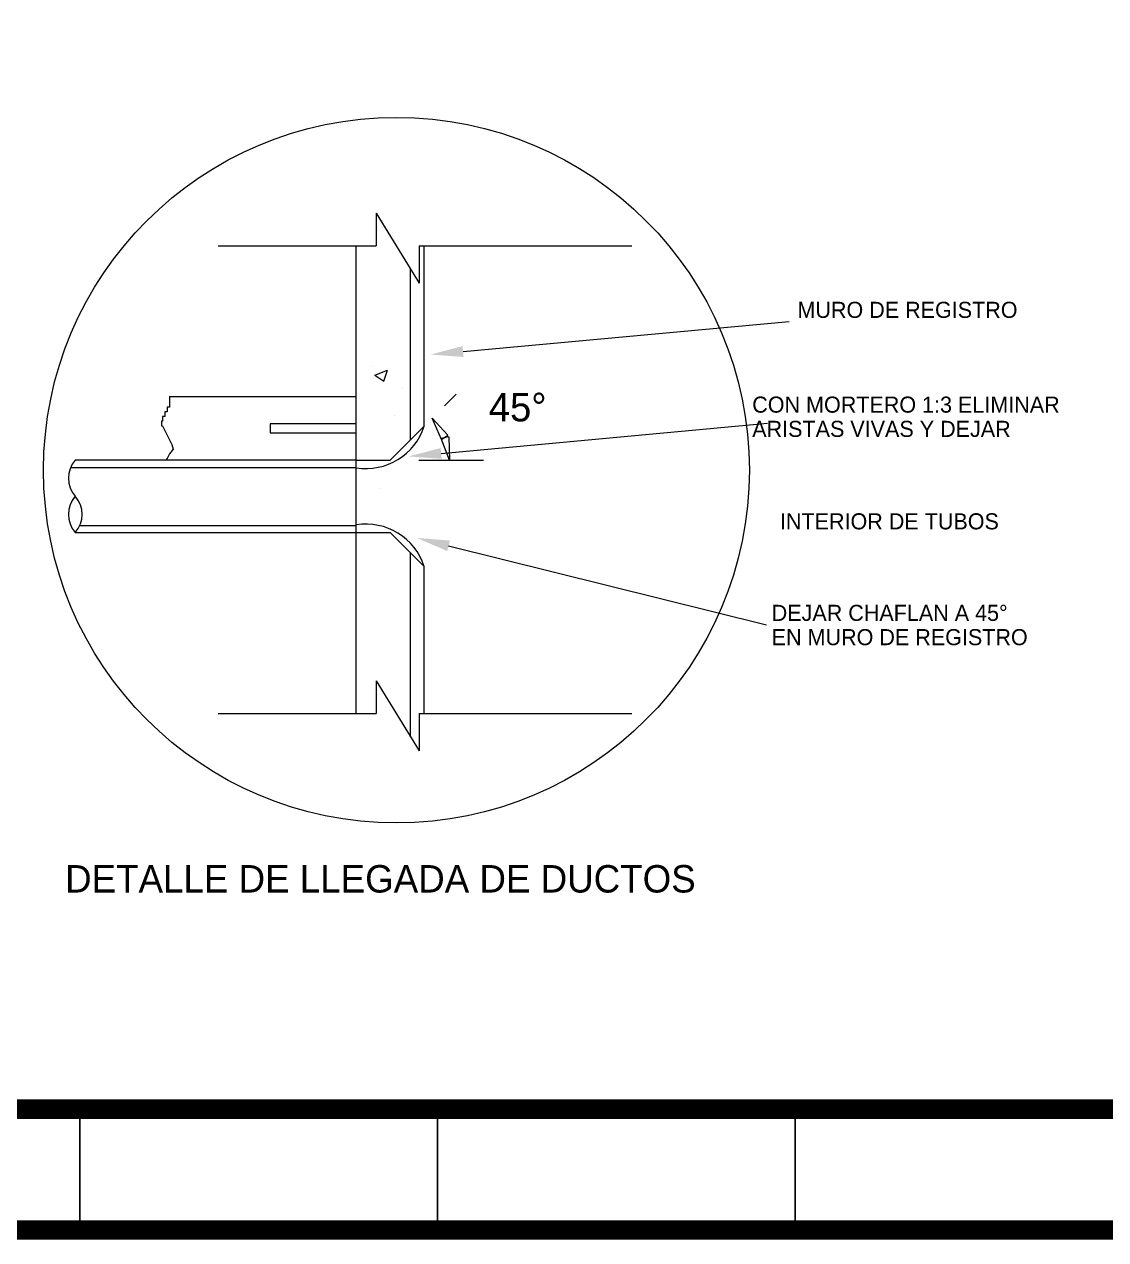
# Model space of a CAD drawing. Header units: centimetres. Extents: x -9328 to 420531, y -2964 to 1299.
# Drawn here: x -7946 to -7473, y -1788 to -1257 of the extents above; entities that cross this region are included whole.
import ezdxf
from ezdxf.enums import TextEntityAlignment as Align

# ---------------------------------------------------------------- set-up
doc = ezdxf.new("R2010")
doc.units = ezdxf.units.CM
doc.header["$LTSCALE"] = 10
doc.header["$MEASUREMENT"] = 0
doc.layers.get('0').update_dxf_attribs({"linetype": 'CONTINUOUS'})
for name, color, linetype in [('DIM', 7, 'CONTINUOUS'), ('Ductos', 30, 'CONTINUOUS'), ('IND', 7, 'CONTINUOUS'), ('MARCO', 7, 'CONTINUOUS'), ('REGISTRO', 1, 'CONTINUOUS'), ('VARILLAS', 30, 'CONTINUOUS')]:
    doc.layers.add(name, color=color, linetype=linetype)
doc.styles.add('Zurich', font='')
doc.styles.get('Zurich').set_extended_font_data('Zurich Ex BT')

# ---------------------------------------------------------------- blocks, each defined once
blk = doc.blocks.new('_ClosedBlank')
at = {"color": 0, "linetype": 'ByBlock', "lineweight": -2}
for p, q in [((-1, 0.167), (0, 0)), ((-1, 0.167), (-1, -0.167)), ((0, 0), (-1, -0.167))]:
    blk.add_line(p, q, dxfattribs=at)
blk = doc.blocks.new('Marco-Reg')
at = {"layer": 'MARCO', "linetype": 'Continuous'}
for p, q in [((-7921.71, -1731.42), (-7921.71, -1784.24)), ((-7765.44, -1731.42), (-7765.44, -1784.24)), ((-7609.18, -1731.42), (-7609.18, -1784.24))]:
    blk.add_line(p, q, dxfattribs=at)
at = {"layer": 'MARCO', "linetype": 'Continuous', "const_width": 8.47}
blk.add_lwpolyline([(-6056.79, -1784.24), (-6056.79, 329.41), (-9323.33, 329.41), (-9323.33, -1784.24)], close=True, dxfattribs=at)
blk.add_lwpolyline([(-6822.49, -1731.42), (-9323.33, -1731.42)], dxfattribs=at)

msp = doc.modelspace()

# ---------------------------------------------------------------- linework, layer by layer
at = {"lineweight": 5}
for p, q in [((-7773.348, -1354.046), (-7773.348, -1370.401)), ((-7754.256, -1400.254), (-7611.68, -1387.078)), ((-7793.617, -1406.896), (-7793.617, -1406.896)), ((-7792.75, -1410.515), (-7787.204, -1408.386)), ((-7792.75, -1410.515), (-7788.81, -1413.173)), ((-7788.81, -1413.173), (-7787.204, -1408.387)), ((-7780.521, -1416.472), (-7780.521, -1416.472)), ((-7784.057, -1428.327), (-7784.057, -1428.327)), ((-7763.806, -1444.785), (-7621.23, -1431.61)), ((-7882.45, -1445.017), (-7883.474, -1447.064)), ((-7883.474, -1447.064), (-7884.103, -1447.693)), ((-7790.581, -1459.933), (-7790.581, -1459.933)), ((-7782.781, -1479.439), (-7782.781, -1479.439)), ((-7760.572, -1485.162), (-7621.604, -1519.651))]:
    msp.add_line(p, q, dxfattribs=at)
msp.add_circle((-7783.348, -1452.088), 154.203, dxfattribs=at)
for points in [[(-7754.475, -1397.888), (-7754.038, -1402.62), (-7768.453, -1401.566)], [(-7764.025, -1442.419), (-7763.587, -1447.151), (-7778.002, -1446.097)], [(-7760, -1482.855), (-7761.145, -1487.468), (-7774.409, -1481.728)]]:
    msp.add_solid(points, dxfattribs=at)
at = {"layer": 'Ductos', "lineweight": 5}
for p, q in [((-7882.45, -1419.941), (-7882.45, -1424.546)), ((-7800.904, -1419.972), (-7882.45, -1419.972)), ((-7762.377, -1424.017), (-7757.189, -1418.829)), ((-7884.498, -1428.641), (-7885.522, -1428.641)), ((-7885.522, -1428.641), (-7885.522, -1430.688)), ((-7883.474, -1426.594), (-7884.498, -1426.594)), ((-7884.498, -1426.594), (-7884.498, -1428.641)), ((-7882.45, -1424.546), (-7883.474, -1424.546)), ((-7883.474, -1424.546), (-7883.474, -1426.594)), ((-7885.522, -1430.688), (-7886.034, -1430.688)), ((-7886.034, -1430.688), (-7886.034, -1432.735)), ((-7886.034, -1432.735), (-7885.522, -1432.735)), ((-7885.522, -1432.735), (-7884.498, -1434.782)), ((-7800.904, -1431.852), (-7838.526, -1431.852)), ((-7838.526, -1431.852), (-7838.526, -1435.813)), ((-7786.053, -1447.693), (-7771.202, -1432.842)), ((-7884.498, -1434.782), (-7883.474, -1436.829)), ((-7883.474, -1436.829), (-7881.425, -1440.923)), ((-7838.526, -1435.813), (-7800.904, -1435.813)), ((-7880.913, -1442.97), (-7882.45, -1445.017)), ((-7881.425, -1440.923), (-7880.913, -1442.97)), ((-7800.904, -1447.693), (-7923.671, -1447.693)), ((-7800.904, -1447.693), (-7786.053, -1447.693)), ((-7800.904, -1451.027), (-7925.738, -1451.027)), ((-7921.713, -1476.297), (-7800.904, -1476.297)), ((-7923.671, -1479.375), (-7800.904, -1479.375)), ((-7800.904, -1479.375), (-7786.053, -1479.375))]:
    msp.add_line(p, q, dxfattribs=at)
for centre, radius, start, end in [((-7796.628, -1424.663), 26.709, 260.7874, 342.16708), ((-7914.619, -1455.614), 12.028, 138.81407, 221.18593), ((-7914.619, -1471.455), 12.028, 138.81407, 221.18593), ((-7932.723, -1471.455), 12.028, 318.81407, 41.18593)]:
    msp.add_arc(centre, radius, start, end, dxfattribs=at)
at = {"layer": 'IND', "lineweight": 5}
msp.add_line((-7773.572, -1447.693), (-7745.233, -1447.693), dxfattribs=at)
msp.add_arc((-7786.053, -1447.693), 25.843, 22.27801, 22.72199, dxfattribs=at)
at = {"layer": 'REGISTRO', "lineweight": 5}
for p, q in [((-7792.176, -1339.828), (-7792.176, -1354.046)), ((-7792.176, -1339.828), (-7773.348, -1370.401)), ((-7861.195, -1354.046), (-7792.176, -1354.046)), ((-7800.904, -1558.457), (-7800.904, -1354.046)), ((-7773.348, -1354.046), (-7680.468, -1354.046)), ((-7792.176, -1544.239), (-7792.176, -1558.457)), ((-7792.176, -1544.239), (-7773.348, -1574.811)), ((-7861.195, -1558.457), (-7792.176, -1558.457)), ((-7773.348, -1558.457), (-7773.348, -1574.811)), ((-7773.348, -1558.457), (-7680.468, -1558.457))]:
    msp.add_line(p, q, dxfattribs=at)
at = {"layer": 'VARILLAS', "lineweight": 5}
for p, q in [((-7771.202, -1432.842), (-7771.202, -1354.046)), ((-7777.143, -1438.783), (-7777.143, -1364.238)), ((-7786.053, -1479.375), (-7771.202, -1494.226)), ((-7777.143, -1568.649), (-7777.143, -1488.285)), ((-7771.202, -1558.457), (-7771.202, -1494.226))]:
    msp.add_line(p, q, dxfattribs=at)
msp.add_arc((-7796.628, -1502.405), 26.709, 17.83292, 99.2126, dxfattribs=at)

# ---------------------------------------------------------------- block references
at = {"layer": 'DIM'}
msp.add_blockref('Marco-Reg', (0, 0), dxfattribs=at)
at = {"layer": 'DIM', "lineweight": 5, "yscale": 9.98505828760608, "zscale": 9.98505828759257}
for p, xscale, rotation in [((-7767.78, -1429.42), 9.985058287528469, 123.8609939736437), ((-7760.211, -1447.693), 9.985058287559541, 281.1390060252427)]:
    msp.add_blockref('_ClosedBlank', p, dxfattribs=dict(at, xscale=xscale, rotation=rotation))

# ---------------------------------------------------------------- texts
at = {"lineweight": 5, "style": 'Zurich'}
for s, height, p in [('MURO DE REGISTRO', 7.03536, (-7608.129, -1382.02)), ('CON MORTERO 1:3 ELIMINAR', 7.03536, (-7627.887, -1423.441)), ('ARISTAS VIVAS Y DEJAR', 7.03536, (-7627.887, -1434.049)), ('INTERIOR DE TUBOS', 7.03536, (-7615.773, -1474.467)), ('DEJAR CHAFLAN A 45°', 7.03536, (-7619.377, -1514.481)), ('EN MURO DE REGISTRO', 7.03536, (-7619.377, -1525.088)), ('DETALLE DE LLEGADA DE DUCTOS', 12, (-7928.129, -1630.723))]:
    msp.add_text(s, height=height, dxfattribs=at).set_placement(p, align=Align.MIDDLE_LEFT)
at = {"layer": 'DIM', "lineweight": 5, "insert": (-7730.375, -1424.63), "char_height": 12.4813, "attachment_point": 5, "style": 'Zurich'}
msp.add_mtext('\\A1;45°', dxfattribs=at)

doc.saveas('drawing.dxf')
